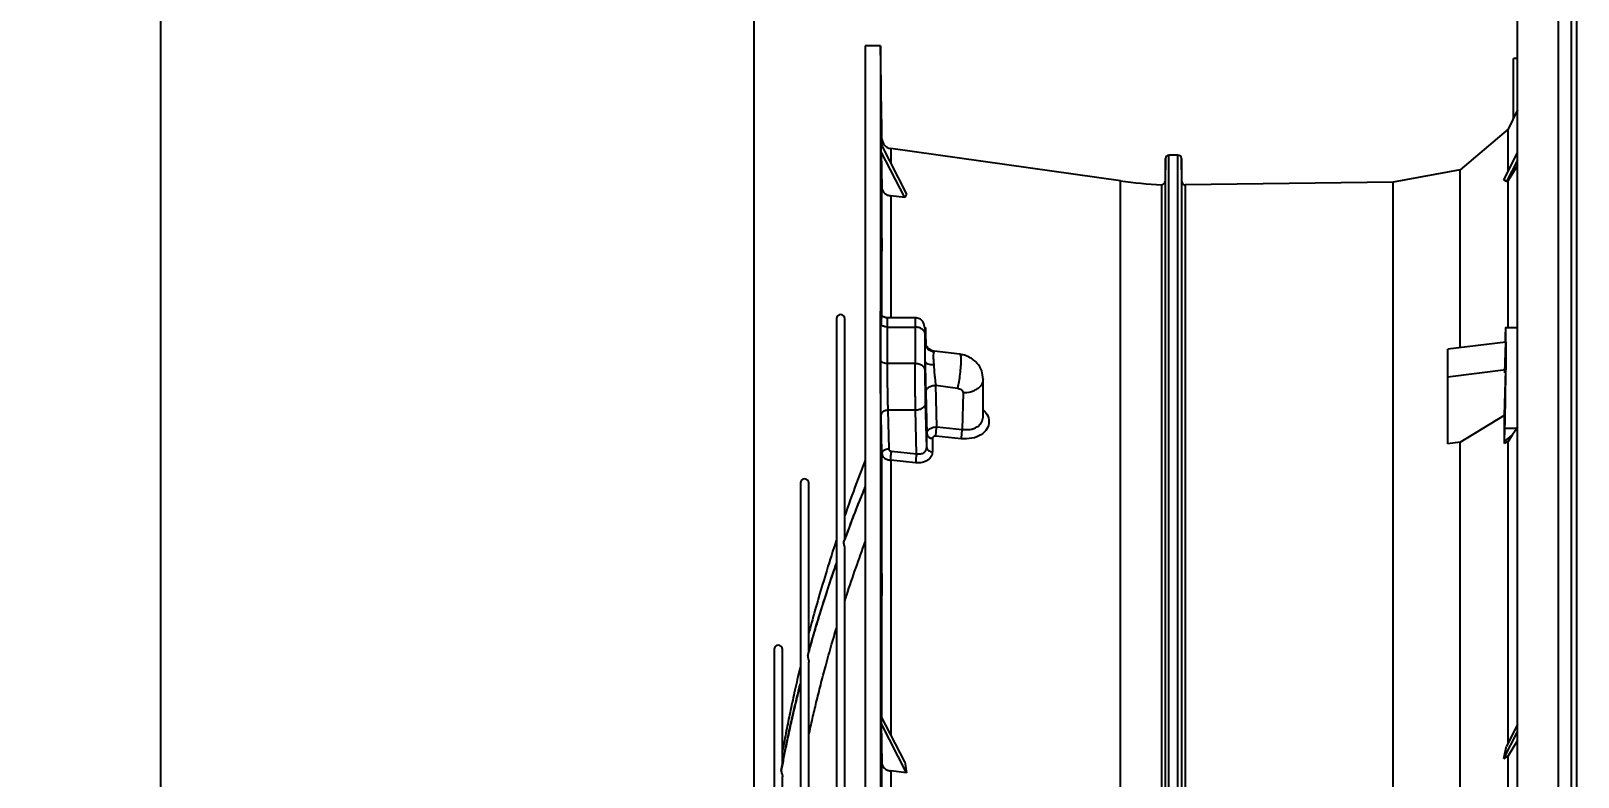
# Model space of a CAD drawing. Header units: inches. Extents: x 1229 to 1453, y -1023 to -720.
# Drawn here: x 1389.06 to 1407.15, y -982.31 to -973.59 of the extents above; entities that cross this region are included whole.
import ezdxf

# ---------------------------------------------------------------- set-up
doc = ezdxf.new("R2010")
doc.units = ezdxf.units.IN
doc.header["$MEASUREMENT"] = 0
doc.header["$PDSIZE"] = -1
doc.dimstyles.new('RAE Solutions', dxfattribs={"dimtxt": 2, "dimasz": 1.5, "dimexe": 0.5, "dimexo": 0.5, "dimgap": 0.5, "dimtad": 0, "dimtih": 1, "dimtoh": 1, "dimdec": 3, "dimrnd": 0.125, "dimzin": 1, "dimdsep": 46, "dimlunit": 5, "dimtxsty": 'Standard', "dimcen": 0.09, "dimadec": 0, "dimazin": 0, "dimtfac": 1, "dimtdec": 3, "dimtofl": 0, "dimtmove": 0, "dimatfit": 3, "dimfxl": 1, "dimtolj": 1, "dimtzin": 1, "dimarcsym": 0})

# ---------------------------------------------------------------- blocks, each defined once
blk = doc.blocks.new('*D248')
at = {"color": 0, "linetype": 'Continuous', "lineweight": -2, "transparency": 16777216}
for p, q in [((1397.515, -984.19), (1397.515, -955.091)), ((1425.108, -1005.836), (1425.108, -955.091)), ((1399.015, -955.591), (1408.145, -955.591)), ((1423.608, -955.591), (1414.478, -955.591))]:
    blk.add_line(p, q, dxfattribs=at)
at = {"color": 0, "linetype": 'Continuous', "transparency": 16777216}
for points in [[(1399.015, -955.341), (1399.015, -955.841), (1397.515, -955.591)], [(1423.608, -955.341), (1423.608, -955.841), (1425.108, -955.591)]]:
    blk.add_solid(points, dxfattribs=at)
at = {"layer": 'Defpoints', "color": 0, "linetype": 'Continuous', "transparency": 16777216}
for p in [(1397.515, -955.591), (1397.515, -984.69), (1425.108, -1006.336)]:
    blk.add_point(p, dxfattribs=at)
at = {"color": 0, "linetype": 'Continuous', "lineweight": 25, "transparency": 16777216, "insert": (1411.311, -955.591), "char_height": 2, "attachment_point": 5}
blk.add_mtext('\\A1;27{\\H1.000000x;\\S5/8;}', dxfattribs=at)
blk = doc.blocks.new('*D249')
at = {"color": 0, "linetype": 'Continuous', "lineweight": -2, "transparency": 16777216}
for p, q in [((1404.566, -965.983), (1390.073, -965.983)), ((1390.573, -967.483), (1390.573, -985.511)), ((1390.573, -1006.539), (1390.573, -988.511)), ((1405.499, -1008.039), (1390.073, -1008.039))]:
    blk.add_line(p, q, dxfattribs=at)
at = {"color": 0, "linetype": 'Continuous', "transparency": 16777216}
for points in [[(1390.323, -967.483), (1390.823, -967.483), (1390.573, -965.983)], [(1390.323, -1006.539), (1390.823, -1006.539), (1390.573, -1008.039)]]:
    blk.add_solid(points, dxfattribs=at)
at = {"layer": 'Defpoints', "color": 0, "linetype": 'Continuous', "transparency": 16777216}
for p in [(1405.066, -965.983), (1390.573, -1008.039), (1405.999, -1008.039)]:
    blk.add_point(p, dxfattribs=at)
at = {"color": 0, "linetype": 'Continuous', "lineweight": 25, "transparency": 16777216, "insert": (1390.573, -987.011), "char_height": 2, "attachment_point": 5}
blk.add_mtext('\\A1;42', dxfattribs=at)

msp = doc.modelspace()

# ---------------------------------------------------------------- linework, layer by layer
at = {"color": 18, "linetype": 'Continuous', "lineweight": 25, "true_color": 0x000000}
for p, q in [((1407.1285, -966.2856), (1407.1285, -1004.2788)), ((1407.066, -970.9825), (1407.066, -1004.2788)), ((1406.441, -999.487), (1406.441, -972.0851)), ((1406.92, -999.487), (1406.92, -972.0851)), ((1398.9901, -973.7646), (1398.8139, -973.7676)), ((1398.998, -974.2173), (1398.9901, -973.7646)), ((1398.9901, -973.7646), (1398.9901, -997.1898)), ((1406.394, -974.609), (1406.394, -973.916)), ((1406.441, -973.916), (1406.394, -973.916)), ((1406.441, -974.5132), (1406.3287, -974.7421)), ((1399.0091, -974.853), (1399.0062, -974.6898)), ((1399.0062, -974.6898), (1399.0064, -974.6898)), ((1406.3287, -974.7421), (1405.7701, -975.2149)), ((1406.3287, -975.2368), (1406.3287, -974.7421)), ((1398.9996, -975.0039), (1398.9987, -974.9186)), ((1398.9987, -974.9186), (1399.2973, -975.4988)), ((1398.9996, -975.0039), (1399.0091, -975.4289)), ((1399.2743, -975.5376), (1398.9996, -975.0039)), ((1399.0091, -974.9388), (1399.0091, -974.853)), ((1401.7979, -975.3455), (1399.1107, -974.9679)), ((1399.1107, -974.9679), (1399.1107, -975.1363)), ((1406.2798, -975.3319), (1406.441, -975.0187)), ((1402.3233, -975.0828), (1402.3186, -975.3505)), ((1402.3233, -995.8716), (1402.3233, -975.0828)), ((1402.47, -975.0441), (1402.3627, -975.0441)), ((1402.3627, -995.9102), (1402.3627, -975.0441)), ((1402.47, -995.9102), (1402.47, -975.0441)), ((1402.5141, -975.3542), (1402.5094, -975.0828)), ((1402.5094, -975.0828), (1402.5094, -995.8716)), ((1406.441, -975.1022), (1406.3119, -975.3529)), ((1406.441, -975.1637), (1406.3287, -975.3417)), ((1401.7979, -992.4893), (1401.7979, -975.3455)), ((1402.3186, -975.3505), (1402.3186, -995.6038)), ((1402.5141, -995.6001), (1402.5141, -975.3542)), ((1404.9848, -975.359), (1402.554, -975.3929)), ((1405.7701, -975.2149), (1404.9848, -975.359)), ((1404.9848, -985.4772), (1404.9848, -975.359)), ((1405.7701, -977.2886), (1405.7701, -975.2149)), ((1406.3119, -975.3529), (1406.2798, -975.3319)), ((1406.3119, -975.3529), (1406.3287, -975.3417)), ((1406.3287, -977.0629), (1406.3287, -975.3417)), ((1399.0091, -976.933), (1399.0091, -975.4289)), ((1399.2743, -975.5376), (1399.1107, -975.5195)), ((1399.1107, -975.5195), (1399.1107, -976.9457)), ((1399.2973, -975.4988), (1399.2743, -975.5376)), ((1402.2776, -975.3892), (1402.2776, -995.5652)), ((1402.554, -975.3929), (1402.554, -995.5614)), ((1398.4764, -976.956), (1398.4764, -993.9983)), ((1398.5749, -979.5278), (1398.5749, -976.956)), ((1398.9905, -977.4278), (1398.9905, -976.9978)), ((1398.9997, -977.0063), (1398.9982, -977.0006)), ((1399.4012, -976.9457), (1399.0691, -976.9457)), ((1399.0692, -977.0539), (1399.0692, -977.4811)), ((1399.0692, -977.0539), (1399.3963, -977.0539)), ((1399.3963, -977.0539), (1399.3963, -977.4811)), ((1399.5144, -977.2354), (1399.5144, -977.1381)), ((1399.5192, -977.1397), (1399.522, -977.2532)), ((1406.441, -977.0629), (1406.3011, -977.0629)), ((1399.5175, -977.219), (1399.5195, -977.2473)), ((1399.9198, -977.3717), (1399.6193, -977.3345)), ((1406.3015, -977.2288), (1405.625, -977.3118)), ((1405.625, -977.6386), (1405.625, -977.3118)), ((1406.2924, -977.5898), (1406.3015, -977.2288)), ((1406.3015, -977.2288), (1406.3015, -977.5527)), ((1399.3963, -977.4811), (1399.0692, -977.4811)), ((1399.5144, -977.561), (1399.5144, -977.4597)), ((1400.1919, -978.1077), (1400.1919, -977.6604)), ((1406.3015, -977.5527), (1405.625, -977.6386)), ((1405.625, -978.4184), (1405.625, -977.6386)), ((1406.2886, -978.0833), (1406.3015, -977.5527)), ((1399.519, -977.7755), (1399.5199, -977.8177)), ((1399.5199, -977.8177), (1399.5316, -978.3017)), ((1399.6498, -978.2212), (1399.638, -977.7342)), ((1399.638, -977.7342), (1399.891, -977.7669)), ((1399.9563, -977.8241), (1399.9459, -978.2512)), ((1399.0091, -978.5328), (1398.9982, -978.0812)), ((1399.4011, -978.0256), (1399.0769, -978.0256)), ((1399.0769, -978.0256), (1399.0878, -978.4772)), ((1399.4134, -978.5345), (1399.4011, -978.0256)), ((1399.5318, -978.4618), (1399.5192, -977.9421)), ((1405.7701, -978.3993), (1406.2886, -978.0833)), ((1406.2883, -978.4149), (1406.2886, -978.0833)), ((1399.6498, -978.2212), (1399.9459, -978.2512)), ((1406.2888, -978.3914), (1406.2926, -978.2391)), ((1406.4326, -978.2391), (1406.2926, -978.2391)), ((1406.4326, -978.2391), (1406.3777, -978.3184)), ((1406.441, -978.2256), (1406.4326, -978.2391)), ((1399.5316, -978.3017), (1399.534, -978.2931)), ((1399.5318, -978.4618), (1399.5316, -978.3017)), ((1399.5336, -978.2931), (1399.5322, -978.3083)), ((1399.5994, -978.3539), (1399.5995, -978.5129)), ((1399.935, -978.3593), (1399.6388, -978.3294)), ((1405.7701, -978.3993), (1405.625, -978.4184)), ((1405.7701, -992.5551), (1405.7701, -978.3993)), ((1406.2883, -978.4149), (1406.2888, -978.3914)), ((1406.3287, -978.3916), (1406.2883, -978.4149)), ((1406.2888, -978.3914), (1406.3777, -978.3184)), ((1406.3777, -978.3184), (1406.3287, -978.3916)), ((1406.3287, -981.9181), (1406.3287, -978.3916)), ((1399.0091, -981.6201), (1399.0091, -978.5328)), ((1399.4025, -978.6401), (1399.1107, -978.6105)), ((1399.1107, -978.6105), (1399.1107, -981.8176)), ((1399.1217, -978.5049), (1399.4134, -978.5345)), ((1398.0551, -978.8786), (1398.0551, -992.0757)), ((1398.1536, -980.8407), (1398.1536, -978.8786)), ((1398.5749, -991.5931), (1398.5749, -979.6361)), ((1397.7475, -980.8227), (1397.7475, -990.1317)), ((1397.8459, -982.1548), (1397.8459, -980.8227)), ((1398.1536, -990.2028), (1398.1536, -980.9654)), ((1398.9996, -981.6017), (1398.9987, -981.6834)), ((1398.9987, -981.6834), (1399.0091, -982.1517)), ((1399.2973, -982.2636), (1398.9987, -981.6834)), ((1399.2743, -982.1354), (1398.9996, -981.6017)), ((1406.441, -981.7), (1406.3119, -981.9507)), ((1406.2798, -982.0967), (1406.441, -981.7836)), ((1406.441, -981.885), (1406.3287, -982.064)), ((1406.2798, -982.0967), (1406.3119, -981.9507)), ((1406.2798, -982.0967), (1406.3287, -982.064)), ((1406.3287, -988.8903), (1406.3287, -982.064)), ((1399.0091, -988.8026), (1399.0091, -982.1517)), ((1399.1107, -982.2428), (1399.1107, -988.7115)), ((1399.2973, -982.2636), (1399.1107, -982.2428)), ((1399.2743, -982.1354), (1399.2973, -982.2636)), ((1397.8459, -988.7971), (1397.8459, -982.3085))]:
    msp.add_line(p, q, dxfattribs=at)
for centre, radius, start, end in [((1399.1272, -974.8509), 0.1181, 181, 262), ((1402.3627, -975.0835), 0.0394, 90, 179), ((1402.47, -975.0835), 0.0394, 1, 90), ((1402.4828, -970.4722), 4.9213, 262, 267.61022), ((1402.2793, -975.3498), 0.0394, 267.61022, 359), ((1402.5535, -975.3536), 0.0394, 181, 270.79863), ((1398.5257, -976.956), 0.0492, 0, 180), ((1399.5965, -978.2876), 0.0664, 192.25238, 272.50768), ((1398.1044, -978.8786), 0.0492, 0, 180), ((1397.7967, -980.8227), 0.0492, 0, 180)]:
    msp.add_arc(centre, radius, start, end, dxfattribs=at)
for points, knots in [([(1398.814, -973.7676), (1398.814, -973.7725), (1398.814, -973.7821), (1398.814, -973.8601), (1398.814, -973.9843), (1398.814, -974.1586), (1398.814, -974.3811), (1398.814, -974.6513), (1398.814, -974.9677), (1398.814, -975.3292), (1398.814, -975.7341), (1398.814, -976.1807), (1398.814, -976.6672), (1398.814, -977.1914), (1398.814, -977.751), (1398.814, -978.3438), (1398.814, -978.9671), (1398.814, -979.6182), (1398.814, -980.2945), (1398.814, -980.9929), (1398.814, -981.7106), (1398.814, -982.4444), (1398.814, -983.1911), (1398.814, -983.9477), (1398.814, -984.7108), (1398.814, -985.2217), (1398.814, -985.4772)], [0, 0, 0, 0, 0.0416667, 0.0833333, 0.1250001, 0.1666666, 0.2083335, 0.2500001, 0.2916667, 0.3333333, 0.3750001, 0.4166667, 0.4583334, 0.5000001, 0.5416668, 0.5833334, 0.625, 0.6666668, 0.7083333, 0.75, 0.7916667, 0.8333334, 0.875, 0.9166667, 0.9583333, 1, 1, 1, 1]), ([(1399.0021, -974.4536), (1399.0015, -974.4227), (1399.0005, -974.3609), (1398.9991, -974.2828), (1398.9982, -974.228), (1398.998, -974.2209), (1398.998, -974.2173)], [0, 0, 0, 0, 0.2489834, 0.499349, 0.7496812, 1, 1, 1, 1]), ([(1399.0062, -974.6898), (1399.0062, -974.6863), (1399.006, -974.6792), (1399.0051, -974.6251), (1399.0037, -974.5471), (1399.0026, -974.4849), (1399.0021, -974.4536)], [0, 0, 0, 0, 0.2486146, 0.4970502, 0.7472328, 1, 1, 1, 1]), ([(1399.0091, -975.4289), (1399.0109, -975.4404), (1399.0144, -975.4628), (1399.0384, -975.4912), (1399.0712, -975.5119), (1399.0979, -975.517), (1399.1107, -975.5195)], [0, 0, 0, 0, 0.275209, 0.5358349, 0.775988, 1, 1, 1, 1]), ([(1399, -975.9304), (1398.9996, -975.8994), (1398.9987, -975.8373), (1398.998, -975.7584), (1398.9979, -975.706), (1398.9984, -975.688), (1398.9995, -975.7073), (1399.001, -975.7606), (1399.0027, -975.8391), (1399.0036, -975.9001), (1399.0041, -975.9304)], [0, 0, 0, 0, 0.1255402, 0.2510661, 0.376584, 0.5021117, 0.6276418, 0.7531854, 0.8774716, 1, 1, 1, 1]), ([(1399.0041, -975.9304), (1399.0046, -975.9612), (1399.0055, -976.0228), (1399.0062, -976.1011), (1399.0063, -976.1538), (1399.0058, -976.1727), (1399.0047, -976.1552), (1399.0032, -976.1032), (1399.0015, -976.0242), (1399.0005, -975.9617), (1399, -975.9304)], [0, 0, 0, 0, 0.1245361, 0.2487575, 0.3732029, 0.4975085, 0.6217898, 0.7472529, 0.8736277, 1, 1, 1, 1]), ([(1398.9905, -976.9978), (1398.9905, -976.9774), (1398.9905, -976.9515), (1398.9907, -976.9348), (1398.9907, -976.9313)], [0, 0, 0, 0, 0.78934497, 1, 1, 1, 1]), ([(1399.0692, -977.0539), (1399.0594, -977.0531), (1399.0444, -977.052), (1399.0262, -977.0451), (1399.0137, -977.0379), (1399.0035, -977.0289), (1398.9935, -977.0158), (1398.9917, -977.0049), (1398.9905, -976.9978)], [0, 0, 0, 0, 0.239089, 0.3677223, 0.4991622, 0.6306978, 0.7596985, 1, 1, 1, 1]), ([(1398.9907, -976.9313), (1398.9908, -976.9206), (1398.991, -976.8952), (1398.9917, -976.8737), (1398.9926, -976.865), (1398.9938, -976.8742), (1398.9951, -976.9004), (1398.9966, -976.9417), (1398.9976, -976.981), (1398.9982, -977.0006)], [0, 0, 0, 0, 0.108979, 0.257609, 0.4062404, 0.5549052, 0.7035777, 0.85227, 1, 1, 1, 1]), ([(1398.9908, -976.9313), (1398.9907, -976.9404), (1398.9907, -976.963), (1398.9913, -976.9924), (1398.9917, -977.0099)], [0, 0, 0, 0, 0.4040257, 1, 1, 1, 1]), ([(1399.0714, -976.9457), (1399.0684, -976.9456), (1399.0622, -976.9454), (1399.0499, -976.9432), (1399.0357, -976.9382), (1399.0225, -976.9316), (1399.0077, -976.925), (1399.0022, -976.9351), (1398.9996, -976.9676), (1398.9996, -976.9977), (1398.9996, -977.014)], [0, 0, 0, 0, 0.0244671, 0.0510228, 0.1141992, 0.196069, 0.3008431, 0.5898048, 0.7792976, 1, 1, 1, 1]), ([(1399.0714, -976.9458), (1399.071, -976.9472), (1399.0704, -976.9498), (1399.0697, -976.9726), (1399.0693, -977.0063), (1399.0692, -977.0382), (1399.0692, -977.0539)], [0, 0, 0, 0, 0.2565334, 0.5100993, 0.7579193, 1, 1, 1, 1]), ([(1399.5157, -977.1149), (1399.5136, -977.0909), (1399.5095, -977.0437), (1399.4933, -976.999), (1399.4696, -976.9709), (1399.4482, -976.9564), (1399.4232, -976.9471), (1399.4043, -976.9462), (1399.3953, -976.9457)], [0, 0, 0, 0, 0.2967626, 0.584837, 0.7081124, 0.8172265, 0.9133761, 1, 1, 1, 1]), ([(1399.3978, -976.9458), (1399.3976, -976.9464), (1399.3973, -976.9476), (1399.397, -976.9578), (1399.3967, -976.9765), (1399.3964, -977.0066), (1399.3964, -977.0383), (1399.3963, -977.0539)], [0, 0, 0, 0, 0.1710795, 0.3431326, 0.5120886, 0.7595216, 1, 1, 1, 1]), ([(1399.5144, -977.1381), (1399.5126, -977.1274), (1399.5099, -977.1111), (1399.495, -977.0915), (1399.4797, -977.078), (1399.4609, -977.0672), (1399.4337, -977.0567), (1399.4111, -977.055), (1399.3963, -977.0539)], [0, 0, 0, 0, 0.2396879, 0.3685187, 0.5000014, 0.6314824, 0.7603025, 1, 1, 1, 1]), ([(1399.5144, -977.1381), (1399.5145, -977.1168), (1399.5147, -977.0741), (1399.5158, -977.0563), (1399.5173, -977.075), (1399.5186, -977.1181), (1399.5192, -977.1397)], [0, 0, 0, 0, 0.2499298, 0.4999446, 0.7499949, 1, 1, 1, 1]), ([(1406.2926, -978.2391), (1406.2933, -978.2078), (1406.2948, -978.1433), (1406.2971, -978.0254), (1406.2992, -977.8932), (1406.3012, -977.7519), (1406.3025, -977.6338), (1406.3033, -977.5431), (1406.3039, -977.4578), (1406.3045, -977.3612), (1406.3047, -977.262), (1406.3045, -977.1794), (1406.3038, -977.1147), (1406.3027, -977.0726), (1406.3012, -977.058), (1406.2995, -977.0703), (1406.2981, -977.094), (1406.2967, -977.1262), (1406.2951, -977.1689), (1406.294, -977.2141), (1406.2935, -977.2298)], [0, 0, 0, 0, 0.05976106, 0.12310193, 0.18907521, 0.25644597, 0.3238149, 0.35682155, 0.38986721, 0.4531999, 0.51295202, 0.57270591, 0.63603774, 0.70200471, 0.76937391, 0.83674523, 0.86976299, 0.90280268, 0.96614268, 1, 1, 1, 1]), ([(1399.5144, -977.4597), (1399.5134, -977.4152), (1399.5116, -977.3263), (1399.5134, -977.2657), (1399.5144, -977.2354)], [0, 0, 0, 0, 0.4999956, 1, 1, 1, 1]), ([(1399.5174, -977.2463), (1399.5172, -977.2396), (1399.5164, -977.2204), (1399.5153, -977.2142), (1399.5147, -977.2284), (1399.5144, -977.2354)], [0, 0, 0, 0, 0.209467, 0.6070321, 1, 1, 1, 1]), ([(1399.6142, -977.3451), (1399.6012, -977.3418), (1399.5744, -977.3351), (1399.5416, -977.309), (1399.5191, -977.2744), (1399.5159, -977.2481), (1399.5144, -977.2354)], [0, 0, 0, 0, 0.2421868, 0.5000027, 0.7578121, 1, 1, 1, 1]), ([(1399.6191, -977.3345), (1399.6082, -977.3322), (1399.5857, -977.3275), (1399.5556, -977.3082), (1399.5314, -977.2808), (1399.5234, -977.2585), (1399.5195, -977.2473)], [0, 0, 0, 0, 0.23383494, 0.48496541, 0.74388884, 1, 1, 1, 1]), ([(1399.6142, -977.3451), (1399.6128, -977.3517), (1399.6101, -977.3648), (1399.6073, -977.3992), (1399.6095, -977.4353), (1399.6117, -977.46), (1399.6128, -977.4726), (1399.6134, -977.4812), (1399.6139, -977.4895), (1399.6142, -977.4939)], [0, 0, 0, 0, 0.2522742, 0.4997605, 0.7472362, 0.8728317, 0.8804497, 0.9362186, 1, 1, 1, 1]), ([(1399.6192, -977.3355), (1399.6189, -977.3352), (1399.6168, -977.3321), (1399.6154, -977.339), (1399.6142, -977.3451)], [0, 0, 0, 0, 0.12133008, 1, 1, 1, 1]), ([(1399.9198, -977.3717), (1399.9198, -977.3717), (1399.9242, -977.3664), (1399.9293, -977.3877), (1399.9328, -977.4362), (1399.9295, -977.514), (1399.9206, -977.6036), (1399.907, -977.6953), (1399.8963, -977.743), (1399.891, -977.7669)], [0, 0, 0, 0, 0.0004441, 0.1670359, 0.3336309, 0.5002196, 0.6668125, 0.8334047, 1, 1, 1, 1]), ([(1400.1919, -977.6635), (1400.1887, -977.6302), (1400.1821, -977.561), (1400.1328, -977.4845), (1400.0777, -977.4339), (1400.0283, -977.4033), (1399.9741, -977.3811), (1399.9365, -977.3746), (1399.9177, -977.3715)], [0, 0, 0, 0, 0.2307375, 0.4801757, 0.6095416, 0.7400126, 0.8704793, 1, 1, 1, 1]), ([(1398.9954, -977.943), (1398.9953, -977.9391), (1398.9947, -977.9088), (1398.9938, -977.8451), (1398.9926, -977.7555), (1398.9917, -977.665), (1398.991, -977.5781), (1398.9905, -977.4967), (1398.9905, -977.4508), (1398.9905, -977.4278)], [0, 0, 0, 0, 0.0237076, 0.1864741, 0.349222, 0.5119457, 0.6746581, 0.8373628, 1, 1, 1, 1]), ([(1399.0692, -977.4811), (1399.059, -977.4803), (1399.0386, -977.4787), (1399.0127, -977.4664), (1398.9945, -977.4489), (1398.9918, -977.4348), (1398.9905, -977.4278)], [0, 0, 0, 0, 0.2499977, 0.5000046, 0.7500187, 1, 1, 1, 1]), ([(1399.0692, -977.4811), (1399.0692, -977.4995), (1399.0693, -977.5368), (1399.0696, -977.596), (1399.0701, -977.6516), (1399.0707, -977.702), (1399.0714, -977.7568), (1399.0724, -977.818), (1399.0736, -977.8864), (1399.0751, -977.9598), (1399.0763, -978.0029), (1399.0769, -978.0256)], [0, 0, 0, 0, 0.1206643, 0.2441884, 0.328198, 0.4134827, 0.5000443, 0.6016646, 0.7188734, 0.8516581, 1, 1, 1, 1]), ([(1399.4011, -978.0256), (1399.4007, -978.0021), (1399.4, -977.9578), (1399.3992, -977.8899), (1399.3986, -977.835), (1399.3981, -977.7929), (1399.3976, -977.7403), (1399.3971, -977.6762), (1399.3967, -977.603), (1399.3964, -977.5365), (1399.3964, -977.4994), (1399.3963, -977.4811)], [0, 0, 0, 0, 0.1534495, 0.2879386, 0.3671091, 0.4378155, 0.5000563, 0.6302276, 0.7569421, 0.8801992, 1, 1, 1, 1]), ([(1399.5144, -977.561), (1399.5126, -977.5509), (1399.5099, -977.5354), (1399.4951, -977.5168), (1399.4798, -977.504), (1399.4611, -977.4938), (1399.4338, -977.4838), (1399.4111, -977.4822), (1399.3963, -977.4811)], [0, 0, 0, 0, 0.23903243, 0.3676609, 0.49907991, 0.63063668, 0.75964299, 1, 1, 1, 1]), ([(1399.5144, -977.4597), (1399.5147, -977.4907), (1399.5153, -977.5531), (1399.5166, -977.6495), (1399.5179, -977.7264), (1399.5187, -977.7637), (1399.519, -977.7755)], [0, 0, 0, 0, 0.2849596, 0.5732503, 0.8645077, 1, 1, 1, 1]), ([(1399.5144, -977.4597), (1399.5159, -977.4637), (1399.5191, -977.4721), (1399.5416, -977.483), (1399.5744, -977.4911), (1399.6012, -977.493), (1399.6142, -977.4939)], [0, 0, 0, 0, 0.2421902, 0.4999974, 0.7578161, 1, 1, 1, 1]), ([(1399.6142, -977.4939), (1399.6155, -977.515), (1399.6181, -977.5573), (1399.6239, -977.6225), (1399.6307, -977.684), (1399.6355, -977.7175), (1399.638, -977.7342)], [0, 0, 0, 0, 0.2482726, 0.497855, 0.7485869, 1, 1, 1, 1]), ([(1399.5192, -977.9421), (1399.5186, -977.9142), (1399.5173, -977.8582), (1399.5158, -977.7519), (1399.5147, -977.6454), (1399.5145, -977.5891), (1399.5144, -977.561)], [0, 0, 0, 0, 0.2500074, 0.5000548, 0.7500705, 1, 1, 1, 1]), ([(1400.1919, -977.6607), (1400.1888, -977.6813), (1400.1841, -977.7131), (1400.1552, -977.7513), (1400.125, -977.7776), (1400.0874, -977.7988), (1400.0322, -977.8193), (1399.9862, -977.8222), (1399.9563, -977.8241)], [0, 0, 0, 0, 0.2361835, 0.3645147, 0.4960437, 0.6280786, 0.7578358, 1, 1, 1, 1]), ([(1399.5199, -977.8177), (1399.5216, -977.807), (1399.5252, -977.7854), (1399.5525, -977.758), (1399.5915, -977.7385), (1399.6225, -977.7357), (1399.638, -977.7342)], [0, 0, 0, 0, 0.2500037, 0.5000035, 0.7499994, 1, 1, 1, 1]), ([(1399.891, -977.7669), (1399.9, -977.7688), (1399.9181, -977.7725), (1399.9394, -977.7862), (1399.9539, -977.8039), (1399.9555, -977.8173), (1399.9563, -977.8241)], [0, 0, 0, 0, 0.2499496, 0.5000072, 0.7500618, 1, 1, 1, 1]), ([(1398.9982, -978.0812), (1398.9976, -978.0587), (1398.9967, -978.0169), (1398.9958, -977.9663), (1398.9954, -977.943)], [0, 0, 0, 0, 0.5376808, 1, 1, 1, 1]), ([(1399.0769, -978.0256), (1399.067, -978.0265), (1399.0518, -978.0278), (1399.0335, -978.0348), (1399.0209, -978.042), (1399.0107, -978.0509), (1399.0009, -978.0638), (1398.9992, -978.0744), (1398.9982, -978.0812)], [0, 0, 0, 0, 0.2394787, 0.3683785, 0.5000143, 0.631637, 0.7605237, 1, 1, 1, 1]), ([(1399.5192, -977.9421), (1399.5174, -977.9529), (1399.5138, -977.9744), (1399.4865, -978.0019), (1399.4475, -978.0214), (1399.4165, -978.0242), (1399.4011, -978.0256)], [0, 0, 0, 0, 0.2500039, 0.5000037, 0.7500051, 1, 1, 1, 1]), ([(1400.1919, -978.022), (1400.2079, -978.0381), (1400.2494, -978.0798), (1400.267, -978.1612), (1400.2432, -978.2481), (1400.171, -978.3178), (1400.063, -978.3615), (1399.9778, -978.3601), (1399.935, -978.3593)], [0, 0, 0, 0, 0.110154, 0.2862528, 0.4623461, 0.6395132, 0.8187298, 1, 1, 1, 1]), ([(1399.534, -978.2931), (1399.5354, -978.2853), (1399.5388, -978.2666), (1399.5636, -978.2427), (1399.5949, -978.2282), (1399.6243, -978.2218), (1399.6411, -978.2214), (1399.6498, -978.2212)], [0, 0, 0, 0, 0.1934785, 0.4627769, 0.7088558, 0.8489214, 1, 1, 1, 1]), ([(1399.6388, -978.3294), (1399.639, -978.3216), (1399.6394, -978.3056), (1399.642, -978.275), (1399.6456, -978.2446), (1399.6484, -978.2288), (1399.6498, -978.2212)], [0, 0, 0, 0, 0.2407192, 0.4999999, 0.7592785, 1, 1, 1, 1]), ([(1399.9459, -978.2512), (1399.9446, -978.2588), (1399.9418, -978.2745), (1399.9382, -978.305), (1399.9356, -978.3356), (1399.9352, -978.3516), (1399.935, -978.3593)], [0, 0, 0, 0, 0.2407183, 0.5000133, 0.7592969, 1, 1, 1, 1]), ([(1399.9459, -978.2512), (1399.9779, -978.2527), (1400.0419, -978.2556), (1400.1234, -978.2246), (1400.1807, -978.1728), (1400.1882, -978.1276), (1400.1919, -978.105)], [0, 0, 0, 0, 0.2501633, 0.5001489, 0.7500684, 1, 1, 1, 1]), ([(1399.6388, -978.3294), (1399.6337, -978.3293), (1399.6234, -978.3291), (1399.6102, -978.3343), (1399.6029, -978.3415), (1399.5998, -978.3483), (1399.5995, -978.3521), (1399.5994, -978.3539)], [0, 0, 0, 0, 0.2516096, 0.5018113, 0.7505662, 0.8752449, 1, 1, 1, 1]), ([(1398.814, -978.6108), (1398.7924, -978.6655), (1398.7185, -978.8524), (1398.6393, -979.068), (1398.5844, -979.2293), (1398.5749, -979.2572)], [0, 0, 0, 0, 0.255167, 0.8714285, 1, 1, 1, 1]), ([(1399.0091, -978.5328), (1399.0101, -978.5259), (1399.0118, -978.5153), (1399.0216, -978.5025), (1399.0318, -978.4936), (1399.0444, -978.4864), (1399.0627, -978.4794), (1399.0779, -978.4781), (1399.0878, -978.4772)], [0, 0, 0, 0, 0.23948102, 0.36836766, 0.49999371, 0.63161646, 0.76051573, 1, 1, 1, 1]), ([(1399.0091, -978.5328), (1399.0098, -978.5386), (1399.0111, -978.5495), (1399.0204, -978.5673), (1399.0388, -978.5865), (1399.0704, -978.6039), (1399.0976, -978.6084), (1399.1107, -978.6105)], [0, 0, 0, 0, 0.1544817, 0.2895641, 0.5008091, 0.7583469, 1, 1, 1, 1]), ([(1399.0878, -978.4772), (1399.0884, -978.4806), (1399.0895, -978.4873), (1399.0972, -978.4959), (1399.1081, -978.5025), (1399.1172, -978.5041), (1399.1217, -978.5049)], [0, 0, 0, 0, 0.2508803, 0.5013959, 0.7511064, 1, 1, 1, 1]), ([(1399.1107, -978.6105), (1399.111, -978.6027), (1399.1115, -978.5865), (1399.1142, -978.5565), (1399.1177, -978.5272), (1399.1204, -978.5121), (1399.1217, -978.5049)], [0, 0, 0, 0, 0.2444579, 0.5044404, 0.7619652, 1, 1, 1, 1]), ([(1399.5995, -978.5129), (1399.5966, -978.5316), (1399.5908, -978.5692), (1399.5455, -978.6134), (1399.4803, -978.6413), (1399.4286, -978.6405), (1399.4025, -978.6401)], [0, 0, 0, 0, 0.2469768, 0.4943745, 0.7449145, 1, 1, 1, 1]), ([(1399.4134, -978.5345), (1399.4121, -978.5419), (1399.4094, -978.5571), (1399.4058, -978.5866), (1399.4032, -978.6164), (1399.4027, -978.6324), (1399.4025, -978.6401)], [0, 0, 0, 0, 0.241236, 0.4999951, 0.7587566, 1, 1, 1, 1]), ([(1399.4134, -978.5345), (1399.4292, -978.5359), (1399.4526, -978.538), (1399.4803, -978.5305), (1399.5039, -978.5192), (1399.5212, -978.5014), (1399.5305, -978.4799), (1399.5313, -978.4679), (1399.5318, -978.4618)], [0, 0, 0, 0, 0.2573992, 0.3842679, 0.5073747, 0.7495545, 0.8737331, 1, 1, 1, 1]), ([(1399.5318, -978.4618), (1399.5328, -978.4678), (1399.535, -978.4802), (1399.5503, -978.4964), (1399.5726, -978.5085), (1399.5908, -978.5115), (1399.5995, -978.5129)], [0, 0, 0, 0, 0.2420453, 0.499995, 0.7579765, 1, 1, 1, 1]), ([(1398.564, -979.5688), (1398.6068, -979.4531), (1398.6865, -979.2372), (1398.7736, -979.0227), (1398.814, -978.9231)], [0, 0, 0, 0, 0.5359086, 1, 1, 1, 1]), ([(1398.814, -978.9137), (1398.7877, -978.9776), (1398.7087, -979.1694), (1398.6277, -979.3809), (1398.5753, -979.5288), (1398.5687, -979.5475)], [0, 0, 0, 0, 0.303779, 0.9120459, 1, 1, 1, 1]), ([(1398.4764, -979.5448), (1398.476, -979.546), (1398.436, -979.6631), (1398.366, -979.8874), (1398.2695, -980.2087), (1398.2001, -980.4539), (1398.164, -980.5924), (1398.1536, -980.6325)], [0, 0, 0, 0, 0.0033171, 0.3252528, 0.6200068, 0.8899558, 1, 1, 1, 1]), ([(1398.564, -979.5688), (1398.5644, -979.5629), (1398.5649, -979.5539), (1398.5677, -979.5491), (1398.5686, -979.5474)], [0, 0, 0, 0, 0.6571768, 1, 1, 1, 1]), ([(1398.5748, -979.6374), (1398.5748, -979.6368), (1398.5751, -979.6323), (1398.5737, -979.6227), (1398.5702, -979.607), (1398.5653, -979.588), (1398.5645, -979.5756), (1398.564, -979.5688)], [0, 0, 0, 0, 0.0277321, 0.2009316, 0.3724423, 0.6544076, 1, 1, 1, 1]), ([(1398.5749, -980.2569), (1398.5822, -980.2334), (1398.6227, -980.1044), (1398.7014, -979.8728), (1398.7767, -979.6653), (1398.814, -979.5626)], [0, 0, 0, 0, 0.1009105, 0.5551025, 1, 1, 1, 1]), ([(1398.1408, -980.8955), (1398.1708, -980.7887), (1398.2335, -980.5653), (1398.333, -980.2443), (1398.415, -979.9918), (1398.463, -979.8557), (1398.4764, -979.8174)], [0, 0, 0, 0, 0.29602165, 0.61905663, 0.89294673, 1, 1, 1, 1]), ([(1398.4764, -979.8071), (1398.4717, -979.8203), (1398.4287, -979.941), (1398.3582, -980.1578), (1398.2674, -980.4476), (1398.1981, -980.6826), (1398.1597, -980.8221), (1398.1451, -980.8751)], [0, 0, 0, 0, 0.0373263, 0.3415893, 0.6100755, 0.8518793, 1, 1, 1, 1]), ([(1398.9985, -979.9654), (1398.9983, -979.9342), (1398.9979, -979.872), (1398.998, -979.7931), (1398.9988, -979.7407), (1399, -979.7229), (1399.0016, -979.7425), (1399.0032, -979.7957), (1399.0047, -979.8738), (1399.0053, -979.9348), (1399.0057, -979.9654)], [0, 0, 0, 0, 0.1257879, 0.2515714, 0.3773632, 0.5031723, 0.6289667, 0.7534115, 0.8764526, 1, 1, 1, 1]), ([(1399.0057, -979.9654), (1399.0059, -979.9961), (1399.0063, -980.0576), (1399.0062, -980.136), (1399.0055, -980.1886), (1399.0042, -980.2077), (1399.0027, -980.1901), (1399.001, -980.1379), (1398.9995, -980.0589), (1398.9988, -979.9965), (1398.9985, -979.9654)], [0, 0, 0, 0, 0.1242684, 0.2488, 0.3728896, 0.4968345, 0.6220206, 0.7480214, 0.8740201, 1, 1, 1, 1]), ([(1398.1536, -981.8258), (1398.1678, -981.7604), (1398.1957, -981.6323), (1398.2422, -981.4359), (1398.2933, -981.2301), (1398.3527, -981.0044), (1398.4138, -980.7834), (1398.4574, -980.6376), (1398.4764, -980.574)], [0, 0, 0, 0, 0.1559964, 0.3057277, 0.4694364, 0.6487845, 0.8468715, 1, 1, 1, 1]), ([(1398.1448, -980.8749), (1398.1448, -980.875), (1398.1425, -980.878), (1398.141, -980.8863), (1398.1409, -980.8942), (1398.1408, -980.8955)], [0, 0, 0, 0, 0.0124511, 0.8342639, 1, 1, 1, 1]), ([(1398.1408, -980.8955), (1398.1413, -980.9019), (1398.1421, -980.9137), (1398.1471, -980.9321), (1398.1514, -980.9477), (1398.1532, -980.958), (1398.1538, -980.9652), (1398.1532, -980.9683), (1398.1529, -980.9699)], [0, 0, 0, 0, 0.2925929, 0.5469802, 0.7222755, 0.855545, 0.9202618, 1, 1, 1, 1]), ([(1398.0551, -981.0211), (1398.0505, -981.04), (1398.0253, -981.142), (1397.9847, -981.3211), (1397.9346, -981.5525), (1397.8884, -981.7794), (1397.8605, -981.9295), (1397.8459, -982.0083)], [0, 0, 0, 0, 0.0577946, 0.3112723, 0.5451857, 0.7611204, 1, 1, 1, 1]), ([(1397.8312, -982.2372), (1397.8516, -982.1319), (1397.8944, -981.9098), (1397.9657, -981.5884), (1398.0203, -981.3554), (1398.0507, -981.239), (1398.0551, -981.2221)], [0, 0, 0, 0, 0.3104915, 0.6542957, 0.9499074, 1, 1, 1, 1]), ([(1398.0551, -981.2165), (1398.0392, -981.2799), (1398.005, -981.4162), (1397.9584, -981.6178), (1397.9153, -981.8135), (1397.8794, -981.9873), (1397.853, -982.12), (1397.8391, -982.1951), (1397.8346, -982.2189)], [0, 0, 0, 0, 0.1903701, 0.40937326, 0.60375977, 0.7761163, 0.92880943, 1, 1, 1, 1]), ([(1397.8351, -982.219), (1397.8339, -982.2216), (1397.8316, -982.2265), (1397.8313, -982.2337), (1397.8312, -982.2372)], [0, 0, 0, 0, 0.5217173, 1, 1, 1, 1]), ([(1397.8312, -982.2372), (1397.8317, -982.2435), (1397.8325, -982.2553), (1397.8379, -982.2736), (1397.8428, -982.2891), (1397.8453, -982.3002), (1397.8462, -982.308), (1397.8456, -982.3112), (1397.8454, -982.3126)], [0, 0, 0, 0, 0.2854517, 0.5338087, 0.7052317, 0.8376832, 0.9320901, 1, 1, 1, 1]), ([(1399.0091, -982.1517), (1399.0109, -982.1633), (1399.0145, -982.1859), (1399.0384, -982.2145), (1399.0713, -982.2352), (1399.0979, -982.2403), (1399.1107, -982.2428)], [0, 0, 0, 0, 0.2766939, 0.5378868, 0.7774423, 1, 1, 1, 1])]:
    msp.add_open_spline(points, degree=3, knots=knots, dxfattribs=at)

# ---------------------------------------------------------------- dimensions: what is measured, and where the dimension line sits
dim = msp.add_linear_dim(base=(1397.5148, -955.5907), p1=(1425.1078, -1006.336), p2=(1397.5148, -984.6898), dimstyle='RAE Solutions', dxfattribs=at)
dim.commit()
dim.dimension.update_dxf_attribs({"geometry": '*D248', "text_midpoint": (1411.3113, -955.5907)})
dim = msp.add_linear_dim(base=(1390.5726163, -1008.0390484), p1=(1405.0659686, -965.9825485), p2=(1405.998969, -1008.0390484), angle=90, dimstyle='RAE Solutions', dxfattribs=at)
dim.commit()
dim.dimension.update_dxf_attribs({"geometry": '*D249', "text_midpoint": (1390.5726163, -987.0107984)})

doc.saveas('drawing.dxf')
